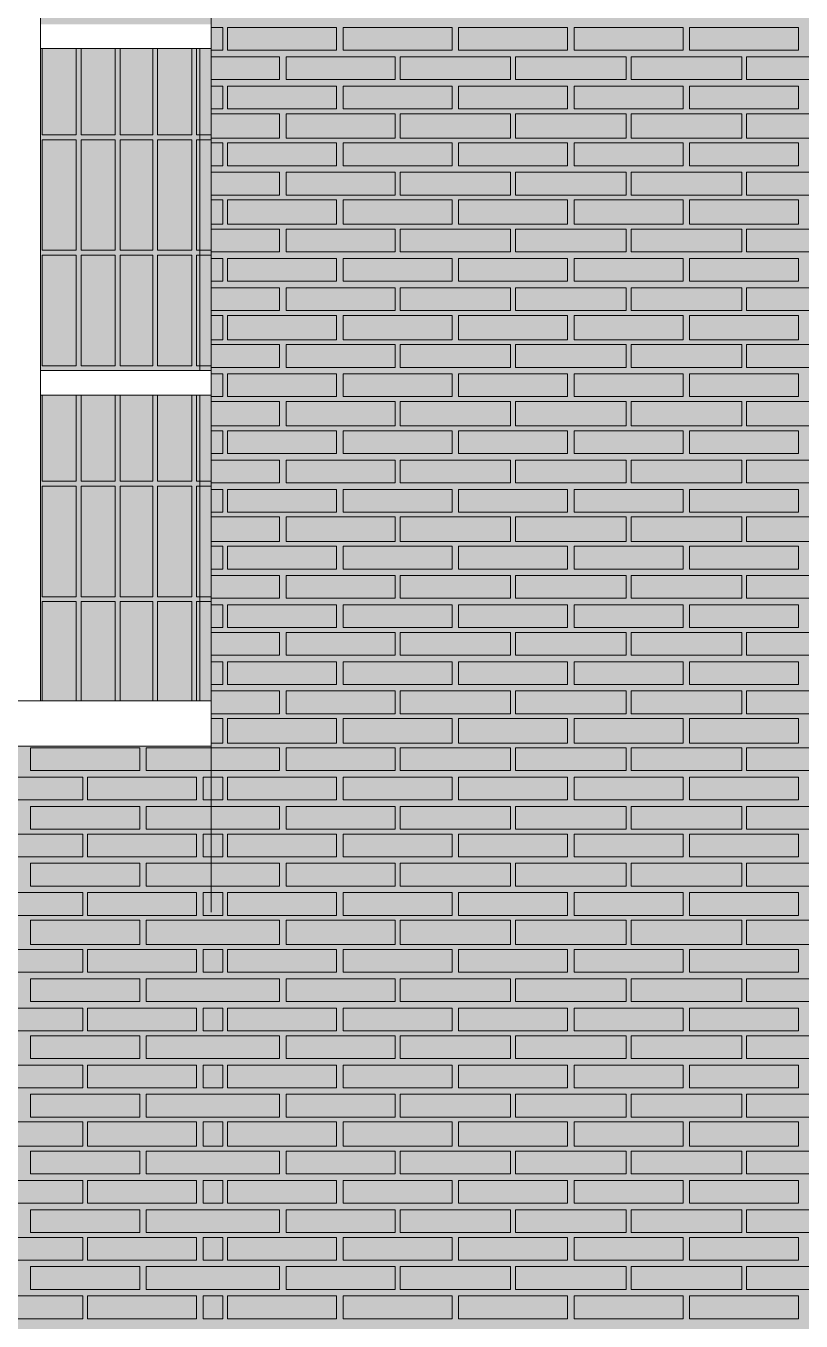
# Model space of a CAD drawing. Header units: millimetres. Extents: x -28928 to 100580, y -22867 to 36490.
# Drawn here: x 55282 to 57297, y -40 to 3330 of the extents above; entities that cross this region are included whole.
import ezdxf

# ---------------------------------------------------------------- set-up
doc = ezdxf.new("R2010")
doc.units = ezdxf.units.MM
doc.layers.add('PDF _Геометрия', color=7, linetype='Continuous', true_color=0x8f8e8d)
doc.layers.add('PDF _Сплошная заливка', color=7, linetype='Continuous', true_color=0xffffff)

msp = doc.modelspace()

# ---------------------------------------------------------------- hatches: boundary and pattern name
at = {"layer": 'PDF _Сплошная заливка', "true_color": 0xdcd6cf, "transparency": 33554559}
h = msp.add_hatch(color=254, dxfattribs=at)
h.paths.add_polyline_path([(29617.6, 1544.1), (29617.6, 9028.4), (29486.4, 9028.4), (29486.4, 1544.1)])
h.paths.add_polyline_path([(47137.2, -1464), (47137.2, -4713.2), (55763.7, -4713.2), (55763.7, 1455.3), (29617.6, 1455.3), (29617.6, 1523), (29486.4, 1523), (29486.4, -4713.2), (45263, -4713.2), (45263, -1464)])
at = {"layer": 'PDF _Сплошная заливка', "true_color": 0xffb53f, "transparency": 33554559}
h = msp.add_hatch(color=40, dxfattribs=at)
h.paths.add_polyline_path([(54591.8, 8685.7), (54591.8, 8224.5), (54845.7, 8224.5), (54845.7, 8685.7)])
h.paths.add_polyline_path([(54460.7, 3189.9), (54460.7, 2728.7), (54566.4, 2728.7), (54566.4, 3189.9)])
h.paths.add_polyline_path([(54875.3, 3689.1), (54875.3, 3228), (55243.4, 3228), (55243.4, 3689.1)])
h.paths.add_polyline_path([(54875.3, 3189.9), (54875.3, 2728.7), (55243.4, 2728.7), (55243.4, 3189.9)])
h.paths.add_polyline_path([(54460.7, 3689.1), (54460.7, 3228), (54566.4, 3228), (54566.4, 3689.1)])
h.paths.add_polyline_path([(43706.1, 2161.8), (43706.1, 2144.9), (44006.4, 2144.9), (44006.4, 2161.8)])
h.paths.add_polyline_path([(54875.3, 4188.4), (54875.3, 3727.2), (55243.4, 3727.2), (55243.4, 4188.4)])
h.paths.add_polyline_path([(43706.1, 2094.1), (43706.1, 2081.4), (44006.4, 2081.4), (44006.4, 2094.1)])
h.paths.add_polyline_path([(54460.7, 4188.4), (54460.7, 3727.2), (54566.4, 3727.2), (54566.4, 4188.4)])
h.paths.add_polyline_path([(43706.1, 2034.9), (43706.1, 2022.2), (44006.4, 2022.2), (44006.4, 2034.9)])
h.paths.add_polyline_path([(54591.8, 4687.6), (54591.8, 4226.4), (54845.7, 4226.4), (54845.7, 4687.6)])
h.paths.add_polyline_path([(43706.1, 1971.4), (43706.1, 1963), (44006.4, 1963), (44006.4, 1971.4)])
h.paths.add_polyline_path([(54591.8, 5186.8), (54591.8, 4725.7), (54845.7, 4725.7), (54845.7, 5186.8)])
h.paths.add_polyline_path([(43706.1, 1912.2), (43706.1, 1903.7), (44006.4, 1903.7), (44006.4, 1912.2)])
h.paths.add_polyline_path([(54875.3, 5686), (54875.3, 5224.9), (55243.4, 5224.9), (55243.4, 5686)])
h.paths.add_polyline_path([(43706.1, 1853), (43706.1, 1844.5), (44006.4, 1844.5), (44006.4, 1853)])
h.paths.add_polyline_path([(54460.7, 5686), (54460.7, 5224.9), (54566.4, 5224.9), (54566.4, 5686)])
h.paths.add_polyline_path([(43706.1, 1793.7), (43706.1, 1785.3), (44006.4, 1785.3), (44006.4, 1793.7)])
h.paths.add_polyline_path([(54875.3, 6185.3), (54875.3, 5728.4), (55243.4, 5728.4), (55243.4, 6185.3)])
h.paths.add_polyline_path([(43490.3, 1793.7), (43490.3, 1785.3), (43613, 1785.3), (43613, 1793.7)])
h.paths.add_polyline_path([(54460.7, 6185.3), (54460.7, 5728.4), (54566.4, 5728.4), (54566.4, 6185.3)])
h.paths.add_polyline_path([(43490.3, 1853), (43490.3, 1844.5), (43613, 1844.5), (43613, 1853)])
h.paths.add_polyline_path([(54591.8, 6684.5), (54591.8, 6227.6), (54845.7, 6227.6), (54845.7, 6684.5)])
h.paths.add_polyline_path([(43490.3, 1912.2), (43490.3, 1903.7), (43613, 1903.7), (43613, 1912.2)])
h.paths.add_polyline_path([(54591.8, 7183.7), (54591.8, 6726.8), (54845.7, 6726.8), (54845.7, 7183.7)])
h.paths.add_polyline_path([(43490.3, 1971.4), (43490.3, 1963), (43613, 1963), (43613, 1971.4)])
h.paths.add_polyline_path([(54875.3, 7687.2), (54875.3, 7226), (55243.4, 7226), (55243.4, 7687.2)])
h.paths.add_polyline_path([(43490.3, 2034.9), (43490.3, 2022.2), (43613, 2022.2), (43613, 2034.9)])
h.paths.add_polyline_path([(54460.7, 7687.2), (54460.7, 7226), (54566.4, 7226), (54566.4, 7687.2)])
h.paths.add_polyline_path([(43490.3, 2094.1), (43490.3, 2081.4), (43613, 2081.4), (43613, 2094.1)])
h.paths.add_polyline_path([(54875.3, 8186.4), (54875.3, 7725.3), (55243.4, 7725.3), (55243.4, 8186.4)])
h.paths.add_polyline_path([(43490.3, 2161.8), (43490.3, 2144.9), (43613, 2144.9), (43613, 2161.8)])
h.paths.add_polyline_path([(54460.7, 8186.4), (54460.7, 7725.3), (54566.4, 7725.3), (54566.4, 8186.4)])
h.paths.add_polyline_path([(54591.8, 3189.9), (54591.8, 2728.7), (54845.7, 2728.7), (54845.7, 3189.9)])
h.paths.add_polyline_path([(54875.3, 8685.7), (54875.3, 8224.5), (55243.4, 8224.5), (55243.4, 8685.7)])
h.paths.add_polyline_path([(54591.8, 3689.1), (54591.8, 3228), (54845.7, 3228), (54845.7, 3689.1)])
h.paths.add_polyline_path([(54460.7, 8685.7), (54460.7, 8224.5), (54566.4, 8224.5), (54566.4, 8685.7)])
h.paths.add_polyline_path([(54591.8, 4188.4), (54591.8, 3727.2), (54845.7, 3727.2), (54845.7, 4188.4)])
h.paths.add_polyline_path([(55763.7, 8664.5), (55319.5, 8664.5), (55319.5, 7831), (55763.7, 7831)])
h.paths.add_polyline_path([(54875.3, 4687.6), (54875.3, 4226.4), (55243.4, 4226.4), (55243.4, 4687.6)])
h.paths.add_polyline_path([(54845.7, 8723.7), (54845.7, 9028.4), (54591.8, 9028.4), (54591.8, 8723.7)])
h.paths.add_polyline_path([(54460.7, 4687.6), (54460.7, 4226.4), (54566.4, 4226.4), (54566.4, 4687.6)])
h.paths.add_polyline_path([(55319.5, 8728), (55763.7, 8728), (55763.7, 9028.4), (55319.5, 9028.4)])
h.paths.add_polyline_path([(54875.3, 5186.8), (54875.3, 4725.7), (55243.4, 4725.7), (55243.4, 5186.8)])
h.paths.add_polyline_path([(55763.7, 7767.6), (55319.5, 7767.6), (55319.5, 6929.9), (55763.7, 6929.9)])
h.paths.add_polyline_path([(54460.7, 5186.8), (54460.7, 4725.7), (54566.4, 4725.7), (54566.4, 5186.8)])
h.paths.add_polyline_path([(55763.7, 5965.3), (55319.5, 5965.3), (55319.5, 5131.8), (55763.7, 5131.8)])
h.paths.add_polyline_path([(54591.8, 5686), (54591.8, 5224.9), (54845.7, 5224.9), (54845.7, 5686)])
h.paths.add_polyline_path([(44344.9, 1671), (44344.9, 1573.7), (44890.7, 1573.7), (44890.7, 2733), (46265.7, 2733), (46265.7, 2766.8), (48152.6, 2766.8), (48152.6, 2733), (49887.2, 2733), (49887.2, 1573.7), (51287.6, 1573.7), (51287.6, 2733), (53085.7, 2733), (53085.7, 1573.7), (55260.3, 1573.7), (55260.3, 2686.4), (54448, 2686.4), (54448, 9028.4), (34432.2, 9028.4), (34432.2, 1573.7), (35295.3, 1573.7), (35295.3, 2733), (37093.4, 2733), (37093.4, 1573.7), (38493.7, 1573.7), (38493.7, 2733), (40291.8, 2733), (40291.8, 1573.7), (41637.2, 1573.7), (41637.2, 1869.9), (41692.2, 1869.9), (41692.2, 1891), (41578, 1891), (41578, 1908), (41692.2, 1908), (41692.2, 2733), (43490.3, 2733), (43490.3, 2284.5), (43503, 2288.7), (43511.4, 2293), (43524.1, 2297.2), (43541.1, 2305.7), (43553.7, 2309.9), (43570.7, 2318.4), (43583.4, 2322.6), (43600.3, 2331), (43613, 2335.3), (43629.9, 2343.7), (43642.6, 2348), (43659.5, 2356.4), (43672.2, 2360.7), (43680.7, 2364.9), (43693.4, 2369.1), (43710.3, 2377.6), (43723, 2381.8), (43739.9, 2390.3), (43752.6, 2394.5), (43769.5, 2403), (43782.2, 2407.2), (43799.1, 2415.7), (43811.8, 2419.9), (43828.7, 2428.4), (43841.4, 2432.6), (43849.9, 2436.8), (43871.1, 2436.8), (43888, 2428.4), (43900.7, 2424.1), (43917.6, 2415.7), (43930.3, 2411.4), (43947.2, 2403), (43959.9, 2398.7), (43976.8, 2390.3), (43989.5, 2386), (44006.4, 2377.6), (44019.1, 2373.4), (44036.1, 2364.9), (44048.7, 2360.7), (44065.7, 2352.2), (44078.4, 2348), (44095.3, 2339.5), (44108, 2335.3), (44133.4, 2322.6), (44146.1, 2318.4), (44163, 2309.9), (44175.7, 2305.7), (44192.6, 2297.2), (44205.3, 2293), (44222.2, 2284.5), (44234.9, 2280.3), (44251.8, 2271.8), (44264.5, 2267.6), (44281.4, 2259.1), (44294.1, 2254.9), (44311.1, 2246.4), (44323.7, 2242.2), (44340.7, 2233.7), (44353.4, 2229.5), (44378.7, 2216.8), (44378.7, 2161.8), (44099.5, 2161.8), (44099.5, 2144.9), (44294.1, 2144.9), (44340.7, 2098.4), (44099.5, 2094.1), (44099.5, 2081.4), (44298.4, 2081.4), (44340.7, 2039.1), (44099.5, 2034.9), (44099.5, 2022.2), (44294.1, 2022.2), (44340.7, 1975.7), (44099.5, 1971.4), (44099.5, 1963), (44294.1, 1963), (44340.7, 1916.4), (44099.5, 1912.2), (44099.5, 1903.7), (44294.1, 1903.7), (44340.7, 1857.2), (44099.5, 1853), (44099.5, 1844.5), (44294.1, 1844.5), (44340.7, 1798), (44099.5, 1793.7), (44099.5, 1785.3), (44289.9, 1785.3), (44298.4, 1781), (44340.7, 1738.7), (44336.4, 1734.5), (44404.1, 1726), (44404.1, 1671)])
h.paths.add_polyline_path([(54591.8, 6185.3), (54591.8, 5728.4), (54845.7, 5728.4), (54845.7, 6185.3)])
h.paths.add_polyline_path([(55763.7, 4167.2), (55319.5, 4167.2), (55319.5, 3333.7), (55763.7, 3333.7)])
h.paths.add_polyline_path([(54875.3, 6684.5), (54875.3, 6227.6), (55243.4, 6227.6), (55243.4, 6684.5)])
h.paths.add_polyline_path([(55763.7, 3270.3), (55319.5, 3270.3), (55319.5, 2432.6), (55763.7, 2432.6)])
h.paths.add_polyline_path([(54460.7, 6684.5), (54460.7, 6227.6), (54566.4, 6227.6), (54566.4, 6684.5)])
h.paths.add_polyline_path([(55763.7, 2369.1), (55319.5, 2369.1), (55319.5, 1573.7), (55763.7, 1573.7)])
h.paths.add_polyline_path([(54875.3, 7183.7), (54875.3, 6726.8), (55243.4, 6726.8), (55243.4, 7183.7)])
h.paths.add_polyline_path([(55763.7, 5068.4), (55319.5, 5068.4), (55319.5, 4230.7), (55763.7, 4230.7)])
h.paths.add_polyline_path([(54460.7, 7183.7), (54460.7, 6726.8), (54566.4, 6726.8), (54566.4, 7183.7)])
h.paths.add_polyline_path([(55763.7, 6866.4), (55319.5, 6866.4), (55319.5, 6028.7), (55763.7, 6028.7)])
h.paths.add_polyline_path([(54591.8, 7687.2), (54591.8, 7226), (54845.7, 7226), (54845.7, 7687.2)])
h.paths.add_polyline_path([(55243.4, 8723.7), (55243.4, 9028.4), (54875.3, 9028.4), (54875.3, 8723.7)])
h.paths.add_polyline_path([(54591.8, 8186.4), (54591.8, 7725.3), (54845.7, 7725.3), (54845.7, 8186.4)])
h.paths.add_polyline_path([(54566.4, 8723.7), (54566.4, 9028.4), (54460.7, 9028.4), (54460.7, 8723.7)])
at = {"layer": 'PDF _Сплошная заливка', "true_color": 0xdcd6cf, "transparency": 33554559}
msp.add_hatch(color=254, dxfattribs=at).paths.add_polyline_path([(60798.4, -2005.5), (60798.4, -4713.2), (70224.5, -4713.2), (70224.5, -1464), (74070.3, -1464), (74070.3, -4713.2), (82294.9, -4713.2), (82294.9, 9028.4), (55763.7, 9028.4), (55763.7, -4713.2), (56851.1, -4713.2), (56851.1, -1464), (58251.4, -1464), (58251.4, -4713.2), (59499.5, -4713.2), (59499.5, -2005.5)])

# ---------------------------------------------------------------- linework, layer by layer
at = {"layer": 'PDF _Геометрия', "color": 7, "lineweight": 9}
for points in [[(55319.5, 9870.3), (55319.5, 1573.7)], [(55763.7, 1023.7), (55763.7, 9028.4), (55763.7, 1455.3), (55763.7, 1463.7)], [(55319.5, 3270.3), (55763.7, 3270.3)], [(55734.1, 3270.3), (55734.1, 2432.6)], [(55319.5, 2432.6), (55763.7, 2432.6), (55763.7, 2733)], [(55763.7, 1700.7), (55763.7, 2369.1), (55319.5, 2369.1)], [(55734.1, 2369.1), (55734.1, 1573.7)], [(55763.7, 1565.3), (55763.7, 1569.5)]]:
    msp.add_lwpolyline(points, dxfattribs=at)
at = {"layer": 'PDF _Геометрия', "lineweight": 9}
for points in [[(55763.7, 3325.3), (55793.4, 3325.3), (55793.4, 3266), (55763.7, 3266)], [(55763.7, 3249.1), (55797.6, 3249.1), (55941.4, 3249.1), (55941.4, 3189.9), (55797.6, 3189.9), (55763.7, 3189.9)], [(55763.7, 3173), (55793.4, 3173), (55793.4, 3113.7), (55763.7, 3113.7)], [(55763.7, 3101), (55797.6, 3101), (55941.4, 3101), (55941.4, 3037.6), (55797.6, 3037.6), (55763.7, 3037.6)], [(55763.7, 3024.9), (55793.4, 3024.9), (55793.4, 2965.7), (55763.7, 2965.7)], [(55763.7, 2948.7), (55797.6, 2948.7), (55941.4, 2948.7), (55941.4, 2889.5), (55797.6, 2889.5), (55763.7, 2889.5)], [(55763.7, 2876.8), (55793.4, 2876.8), (55793.4, 2813.4), (55763.7, 2813.4)], [(55763.7, 2800.7), (55797.6, 2800.7), (55941.4, 2800.7), (55941.4, 2741.4), (55797.6, 2741.4), (55763.7, 2741.4)], [(55763.7, 2724.5), (55793.4, 2724.5), (55793.4, 2665.3), (55763.7, 2665.3)], [(55763.7, 2648.4), (55797.6, 2648.4), (55941.4, 2648.4), (55941.4, 2589.1), (55797.6, 2589.1), (55763.7, 2589.1)], [(55763.7, 2576.4), (55793.4, 2576.4), (55793.4, 2513), (55763.7, 2513)], [(55763.7, 2500.3), (55797.6, 2500.3), (55941.4, 2500.3), (55941.4, 2441), (55797.6, 2441), (55763.7, 2441)], [(55763.7, 2424.1), (55793.4, 2424.1), (55793.4, 2364.9), (55763.7, 2364.9)], [(55763.7, 2352.2), (55797.6, 2352.2), (55941.4, 2352.2), (55941.4, 2288.7), (55797.6, 2288.7), (55763.7, 2288.7)], [(55763.7, 2276), (55793.4, 2276), (55793.4, 2216.8), (55763.7, 2216.8)], [(55763.7, 2199.9), (55797.6, 2199.9), (55941.4, 2199.9), (55941.4, 2140.7), (55797.6, 2140.7), (55763.7, 2140.7)], [(55763.7, 2123.7), (55793.4, 2123.7), (55793.4, 2064.5), (55763.7, 2064.5)], [(55763.7, 2051.8), (55797.6, 2051.8), (55941.4, 2051.8), (55941.4, 1988.4), (55797.6, 1988.4), (55763.7, 1988.4)], [(55763.7, 1975.7), (55793.4, 1975.7), (55793.4, 1916.4), (55763.7, 1916.4)], [(55763.7, 1899.5), (55797.6, 1899.5), (55941.4, 1899.5), (55941.4, 1840.3), (55797.6, 1840.3), (55763.7, 1840.3)], [(55763.7, 1823.4), (55793.4, 1823.4), (55793.4, 1764.1), (55763.7, 1764.1)], [(55763.7, 1751.4), (55797.6, 1751.4), (55941.4, 1751.4), (55941.4, 1692.2), (55797.6, 1692.2), (55763.7, 1692.2)], [(55763.7, 1675.3), (55793.4, 1675.3), (55793.4, 1616), (55763.7, 1616)], [(55763.7, 1599.1), (55797.6, 1599.1), (55941.4, 1599.1), (55941.4, 1539.9), (55797.6, 1539.9), (55763.7, 1539.9)], [(55763.7, 1527.2), (55793.4, 1527.2), (55793.4, 1463.7), (55763.7, 1463.7)]]:
    msp.add_lwpolyline(points, dxfattribs=at)
for points in [[(56089.5, 3325.3), (56089.5, 3266), (55806.1, 3266), (55806.1, 3325.3)], [(56389.9, 3325.3), (56389.9, 3266), (56106.4, 3266), (56106.4, 3325.3)], [(56690.3, 3325.3), (56690.3, 3266), (56406.8, 3266), (56406.8, 3325.3)], [(56990.7, 3325.3), (56990.7, 3266), (56707.2, 3266), (56707.2, 3325.3)], [(57291.1, 3325.3), (57291.1, 3266), (57007.6, 3266), (57007.6, 3325.3)], [(56241.8, 3189.9), (56098, 3189.9), (55958.4, 3189.9), (55958.4, 3249.1), (56098, 3249.1), (56241.8, 3249.1)], [(56542.2, 3189.9), (56398.4, 3189.9), (56254.5, 3189.9), (56254.5, 3249.1), (56398.4, 3249.1), (56542.2, 3249.1)], [(56842.6, 3189.9), (56698.7, 3189.9), (56554.9, 3189.9), (56554.9, 3249.1), (56698.7, 3249.1), (56842.6, 3249.1)], [(57143, 3189.9), (56999.1, 3189.9), (56855.3, 3189.9), (56855.3, 3249.1), (56999.1, 3249.1), (57143, 3249.1)], [(57439.1, 3189.9), (57299.5, 3189.9), (57155.7, 3189.9), (57155.7, 3249.1), (57299.5, 3249.1), (57439.1, 3249.1)], [(56089.5, 3173), (56089.5, 3113.7), (55806.1, 3113.7), (55806.1, 3173)], [(56389.9, 3173), (56389.9, 3113.7), (56106.4, 3113.7), (56106.4, 3173)], [(56690.3, 3173), (56690.3, 3113.7), (56406.8, 3113.7), (56406.8, 3173)], [(56990.7, 3173), (56990.7, 3113.7), (56707.2, 3113.7), (56707.2, 3173)], [(57291.1, 3173), (57291.1, 3113.7), (57007.6, 3113.7), (57007.6, 3173)], [(56241.8, 3037.6), (56098, 3037.6), (55958.4, 3037.6), (55958.4, 3101), (56098, 3101), (56241.8, 3101)], [(56542.2, 3037.6), (56398.4, 3037.6), (56254.5, 3037.6), (56254.5, 3101), (56398.4, 3101), (56542.2, 3101)], [(56842.6, 3037.6), (56698.7, 3037.6), (56554.9, 3037.6), (56554.9, 3101), (56698.7, 3101), (56842.6, 3101)], [(57143, 3037.6), (56999.1, 3037.6), (56855.3, 3037.6), (56855.3, 3101), (56999.1, 3101), (57143, 3101)], [(57439.1, 3037.6), (57299.5, 3037.6), (57155.7, 3037.6), (57155.7, 3101), (57299.5, 3101), (57439.1, 3101)], [(56089.5, 3024.9), (56089.5, 2965.7), (55806.1, 2965.7), (55806.1, 3024.9)], [(56389.9, 3024.9), (56389.9, 2965.7), (56106.4, 2965.7), (56106.4, 3024.9)], [(56690.3, 3024.9), (56690.3, 2965.7), (56406.8, 2965.7), (56406.8, 3024.9)], [(56990.7, 3024.9), (56990.7, 2965.7), (56707.2, 2965.7), (56707.2, 3024.9)], [(57291.1, 3024.9), (57291.1, 2965.7), (57007.6, 2965.7), (57007.6, 3024.9)], [(56241.8, 2889.5), (56098, 2889.5), (55958.4, 2889.5), (55958.4, 2948.7), (56098, 2948.7), (56241.8, 2948.7)], [(56542.2, 2889.5), (56398.4, 2889.5), (56254.5, 2889.5), (56254.5, 2948.7), (56398.4, 2948.7), (56542.2, 2948.7)], [(56842.6, 2889.5), (56698.7, 2889.5), (56554.9, 2889.5), (56554.9, 2948.7), (56698.7, 2948.7), (56842.6, 2948.7)], [(57143, 2889.5), (56999.1, 2889.5), (56855.3, 2889.5), (56855.3, 2948.7), (56999.1, 2948.7), (57143, 2948.7)], [(57439.1, 2889.5), (57299.5, 2889.5), (57155.7, 2889.5), (57155.7, 2948.7), (57299.5, 2948.7), (57439.1, 2948.7)], [(56089.5, 2876.8), (56089.5, 2813.4), (55806.1, 2813.4), (55806.1, 2876.8)], [(56389.9, 2876.8), (56389.9, 2813.4), (56106.4, 2813.4), (56106.4, 2876.8)], [(56690.3, 2876.8), (56690.3, 2813.4), (56406.8, 2813.4), (56406.8, 2876.8)], [(56990.7, 2876.8), (56990.7, 2813.4), (56707.2, 2813.4), (56707.2, 2876.8)], [(57291.1, 2876.8), (57291.1, 2813.4), (57007.6, 2813.4), (57007.6, 2876.8)], [(56241.8, 2741.4), (56098, 2741.4), (55958.4, 2741.4), (55958.4, 2800.7), (56098, 2800.7), (56241.8, 2800.7)], [(56542.2, 2741.4), (56398.4, 2741.4), (56254.5, 2741.4), (56254.5, 2800.7), (56398.4, 2800.7), (56542.2, 2800.7)], [(56842.6, 2741.4), (56698.7, 2741.4), (56554.9, 2741.4), (56554.9, 2800.7), (56698.7, 2800.7), (56842.6, 2800.7)], [(57143, 2741.4), (56999.1, 2741.4), (56855.3, 2741.4), (56855.3, 2800.7), (56999.1, 2800.7), (57143, 2800.7)], [(57439.1, 2741.4), (57299.5, 2741.4), (57155.7, 2741.4), (57155.7, 2800.7), (57299.5, 2800.7), (57439.1, 2800.7)], [(56089.5, 2724.5), (56089.5, 2665.3), (55806.1, 2665.3), (55806.1, 2724.5)], [(56389.9, 2724.5), (56389.9, 2665.3), (56106.4, 2665.3), (56106.4, 2724.5)], [(56690.3, 2724.5), (56690.3, 2665.3), (56406.8, 2665.3), (56406.8, 2724.5)], [(56990.7, 2724.5), (56990.7, 2665.3), (56707.2, 2665.3), (56707.2, 2724.5)], [(57291.1, 2724.5), (57291.1, 2665.3), (57007.6, 2665.3), (57007.6, 2724.5)], [(56241.8, 2589.1), (56098, 2589.1), (55958.4, 2589.1), (55958.4, 2648.4), (56098, 2648.4), (56241.8, 2648.4)], [(56542.2, 2589.1), (56398.4, 2589.1), (56254.5, 2589.1), (56254.5, 2648.4), (56398.4, 2648.4), (56542.2, 2648.4)], [(56842.6, 2589.1), (56698.7, 2589.1), (56554.9, 2589.1), (56554.9, 2648.4), (56698.7, 2648.4), (56842.6, 2648.4)], [(57143, 2589.1), (56999.1, 2589.1), (56855.3, 2589.1), (56855.3, 2648.4), (56999.1, 2648.4), (57143, 2648.4)], [(57439.1, 2589.1), (57299.5, 2589.1), (57155.7, 2589.1), (57155.7, 2648.4), (57299.5, 2648.4), (57439.1, 2648.4)], [(56089.5, 2576.4), (56089.5, 2513), (55806.1, 2513), (55806.1, 2576.4)], [(56389.9, 2576.4), (56389.9, 2513), (56106.4, 2513), (56106.4, 2576.4)], [(56690.3, 2576.4), (56690.3, 2513), (56406.8, 2513), (56406.8, 2576.4)], [(56990.7, 2576.4), (56990.7, 2513), (56707.2, 2513), (56707.2, 2576.4)], [(57291.1, 2576.4), (57291.1, 2513), (57007.6, 2513), (57007.6, 2576.4)], [(56241.8, 2441), (56098, 2441), (55958.4, 2441), (55958.4, 2500.3), (56098, 2500.3), (56241.8, 2500.3)], [(56542.2, 2441), (56398.4, 2441), (56254.5, 2441), (56254.5, 2500.3), (56398.4, 2500.3), (56542.2, 2500.3)], [(56842.6, 2441), (56698.7, 2441), (56554.9, 2441), (56554.9, 2500.3), (56698.7, 2500.3), (56842.6, 2500.3)], [(57143, 2441), (56999.1, 2441), (56855.3, 2441), (56855.3, 2500.3), (56999.1, 2500.3), (57143, 2500.3)], [(57439.1, 2441), (57299.5, 2441), (57155.7, 2441), (57155.7, 2500.3), (57299.5, 2500.3), (57439.1, 2500.3)], [(56089.5, 2424.1), (56089.5, 2364.9), (55806.1, 2364.9), (55806.1, 2424.1)], [(56389.9, 2424.1), (56389.9, 2364.9), (56106.4, 2364.9), (56106.4, 2424.1)], [(56690.3, 2424.1), (56690.3, 2364.9), (56406.8, 2364.9), (56406.8, 2424.1)], [(56990.7, 2424.1), (56990.7, 2364.9), (56707.2, 2364.9), (56707.2, 2424.1)], [(57291.1, 2424.1), (57291.1, 2364.9), (57007.6, 2364.9), (57007.6, 2424.1)], [(56241.8, 2288.7), (56098, 2288.7), (55958.4, 2288.7), (55958.4, 2352.2), (56098, 2352.2), (56241.8, 2352.2)], [(56542.2, 2288.7), (56398.4, 2288.7), (56254.5, 2288.7), (56254.5, 2352.2), (56398.4, 2352.2), (56542.2, 2352.2)], [(56842.6, 2288.7), (56698.7, 2288.7), (56554.9, 2288.7), (56554.9, 2352.2), (56698.7, 2352.2), (56842.6, 2352.2)], [(57143, 2288.7), (56999.1, 2288.7), (56855.3, 2288.7), (56855.3, 2352.2), (56999.1, 2352.2), (57143, 2352.2)], [(57439.1, 2288.7), (57299.5, 2288.7), (57155.7, 2288.7), (57155.7, 2352.2), (57299.5, 2352.2), (57439.1, 2352.2)], [(56089.5, 2276), (56089.5, 2216.8), (55806.1, 2216.8), (55806.1, 2276)], [(56389.9, 2276), (56389.9, 2216.8), (56106.4, 2216.8), (56106.4, 2276)], [(56690.3, 2276), (56690.3, 2216.8), (56406.8, 2216.8), (56406.8, 2276)], [(56990.7, 2276), (56990.7, 2216.8), (56707.2, 2216.8), (56707.2, 2276)], [(57291.1, 2276), (57291.1, 2216.8), (57007.6, 2216.8), (57007.6, 2276)], [(56241.8, 2140.7), (56098, 2140.7), (55958.4, 2140.7), (55958.4, 2199.9), (56098, 2199.9), (56241.8, 2199.9)], [(56542.2, 2140.7), (56398.4, 2140.7), (56254.5, 2140.7), (56254.5, 2199.9), (56398.4, 2199.9), (56542.2, 2199.9)], [(56842.6, 2140.7), (56698.7, 2140.7), (56554.9, 2140.7), (56554.9, 2199.9), (56698.7, 2199.9), (56842.6, 2199.9)], [(57143, 2140.7), (56999.1, 2140.7), (56855.3, 2140.7), (56855.3, 2199.9), (56999.1, 2199.9), (57143, 2199.9)], [(57439.1, 2140.7), (57299.5, 2140.7), (57155.7, 2140.7), (57155.7, 2199.9), (57299.5, 2199.9), (57439.1, 2199.9)], [(56089.5, 2123.7), (56089.5, 2064.5), (55806.1, 2064.5), (55806.1, 2123.7)], [(56389.9, 2123.7), (56389.9, 2064.5), (56106.4, 2064.5), (56106.4, 2123.7)], [(56690.3, 2123.7), (56690.3, 2064.5), (56406.8, 2064.5), (56406.8, 2123.7)], [(56990.7, 2123.7), (56990.7, 2064.5), (56707.2, 2064.5), (56707.2, 2123.7)], [(57291.1, 2123.7), (57291.1, 2064.5), (57007.6, 2064.5), (57007.6, 2123.7)], [(56241.8, 1988.4), (56098, 1988.4), (55958.4, 1988.4), (55958.4, 2051.8), (56098, 2051.8), (56241.8, 2051.8)], [(56542.2, 1988.4), (56398.4, 1988.4), (56254.5, 1988.4), (56254.5, 2051.8), (56398.4, 2051.8), (56542.2, 2051.8)], [(56842.6, 1988.4), (56698.7, 1988.4), (56554.9, 1988.4), (56554.9, 2051.8), (56698.7, 2051.8), (56842.6, 2051.8)], [(57143, 1988.4), (56999.1, 1988.4), (56855.3, 1988.4), (56855.3, 2051.8), (56999.1, 2051.8), (57143, 2051.8)], [(57439.1, 1988.4), (57299.5, 1988.4), (57155.7, 1988.4), (57155.7, 2051.8), (57299.5, 2051.8), (57439.1, 2051.8)], [(56089.5, 1975.7), (56089.5, 1916.4), (55806.1, 1916.4), (55806.1, 1975.7)], [(56389.9, 1975.7), (56389.9, 1916.4), (56106.4, 1916.4), (56106.4, 1975.7)], [(56690.3, 1975.7), (56690.3, 1916.4), (56406.8, 1916.4), (56406.8, 1975.7)], [(56990.7, 1975.7), (56990.7, 1916.4), (56707.2, 1916.4), (56707.2, 1975.7)], [(57291.1, 1975.7), (57291.1, 1916.4), (57007.6, 1916.4), (57007.6, 1975.7)], [(56241.8, 1840.3), (56098, 1840.3), (55958.4, 1840.3), (55958.4, 1899.5), (56098, 1899.5), (56241.8, 1899.5)], [(56542.2, 1840.3), (56398.4, 1840.3), (56254.5, 1840.3), (56254.5, 1899.5), (56398.4, 1899.5), (56542.2, 1899.5)], [(56842.6, 1840.3), (56698.7, 1840.3), (56554.9, 1840.3), (56554.9, 1899.5), (56698.7, 1899.5), (56842.6, 1899.5)], [(57143, 1840.3), (56999.1, 1840.3), (56855.3, 1840.3), (56855.3, 1899.5), (56999.1, 1899.5), (57143, 1899.5)], [(57439.1, 1840.3), (57299.5, 1840.3), (57155.7, 1840.3), (57155.7, 1899.5), (57299.5, 1899.5), (57439.1, 1899.5)], [(56089.5, 1823.4), (56089.5, 1764.1), (55806.1, 1764.1), (55806.1, 1823.4)], [(56389.9, 1823.4), (56389.9, 1764.1), (56106.4, 1764.1), (56106.4, 1823.4)], [(56690.3, 1823.4), (56690.3, 1764.1), (56406.8, 1764.1), (56406.8, 1823.4)], [(56990.7, 1823.4), (56990.7, 1764.1), (56707.2, 1764.1), (56707.2, 1823.4)], [(57291.1, 1823.4), (57291.1, 1764.1), (57007.6, 1764.1), (57007.6, 1823.4)], [(56241.8, 1692.2), (56098, 1692.2), (55958.4, 1692.2), (55958.4, 1751.4), (56098, 1751.4), (56241.8, 1751.4)], [(56542.2, 1692.2), (56398.4, 1692.2), (56254.5, 1692.2), (56254.5, 1751.4), (56398.4, 1751.4), (56542.2, 1751.4)], [(56842.6, 1692.2), (56698.7, 1692.2), (56554.9, 1692.2), (56554.9, 1751.4), (56698.7, 1751.4), (56842.6, 1751.4)], [(57143, 1692.2), (56999.1, 1692.2), (56855.3, 1692.2), (56855.3, 1751.4), (56999.1, 1751.4), (57143, 1751.4)], [(57439.1, 1692.2), (57299.5, 1692.2), (57155.7, 1692.2), (57155.7, 1751.4), (57299.5, 1751.4), (57439.1, 1751.4)], [(56089.5, 1675.3), (56089.5, 1616), (55806.1, 1616), (55806.1, 1675.3)], [(56389.9, 1675.3), (56389.9, 1616), (56106.4, 1616), (56106.4, 1675.3)], [(56690.3, 1675.3), (56690.3, 1616), (56406.8, 1616), (56406.8, 1675.3)], [(56990.7, 1675.3), (56990.7, 1616), (56707.2, 1616), (56707.2, 1675.3)], [(57291.1, 1675.3), (57291.1, 1616), (57007.6, 1616), (57007.6, 1675.3)], [(56241.8, 1539.9), (56098, 1539.9), (55958.4, 1539.9), (55958.4, 1599.1), (56098, 1599.1), (56241.8, 1599.1)], [(56542.2, 1539.9), (56398.4, 1539.9), (56254.5, 1539.9), (56254.5, 1599.1), (56398.4, 1599.1), (56542.2, 1599.1)], [(56842.6, 1539.9), (56698.7, 1539.9), (56554.9, 1539.9), (56554.9, 1599.1), (56698.7, 1599.1), (56842.6, 1599.1)], [(57143, 1539.9), (56999.1, 1539.9), (56855.3, 1539.9), (56855.3, 1599.1), (56999.1, 1599.1), (57143, 1599.1)], [(57439.1, 1539.9), (57299.5, 1539.9), (57155.7, 1539.9), (57155.7, 1599.1), (57299.5, 1599.1), (57439.1, 1599.1)], [(56089.5, 1527.2), (56089.5, 1463.7), (55806.1, 1463.7), (55806.1, 1527.2)], [(56389.9, 1527.2), (56389.9, 1463.7), (56106.4, 1463.7), (56106.4, 1527.2)], [(56690.3, 1527.2), (56690.3, 1463.7), (56406.8, 1463.7), (56406.8, 1527.2)], [(56990.7, 1527.2), (56990.7, 1463.7), (56707.2, 1463.7), (56707.2, 1527.2)], [(57291.1, 1527.2), (57291.1, 1463.7), (57007.6, 1463.7), (57007.6, 1527.2)], [(55577.6, 1391.8), (55433.7, 1391.8), (55294.1, 1391.8), (55294.1, 1451), (55433.7, 1451), (55577.6, 1451)], [(55941.4, 1391.8), (55797.6, 1391.8), (55763.7, 1391.8), (55734.1, 1391.8), (55594.5, 1391.8), (55594.5, 1451), (55734.1, 1451), (55763.7, 1451), (55797.6, 1451), (55941.4, 1451)], [(56241.8, 1391.8), (56098, 1391.8), (55958.4, 1391.8), (55958.4, 1451), (56098, 1451), (56241.8, 1451)], [(56542.2, 1391.8), (56398.4, 1391.8), (56254.5, 1391.8), (56254.5, 1451), (56398.4, 1451), (56542.2, 1451)], [(56842.6, 1391.8), (56698.7, 1391.8), (56554.9, 1391.8), (56554.9, 1451), (56698.7, 1451), (56842.6, 1451)], [(57143, 1391.8), (56999.1, 1391.8), (56855.3, 1391.8), (56855.3, 1451), (56999.1, 1451), (57143, 1451)], [(57439.1, 1391.8), (57299.5, 1391.8), (57155.7, 1391.8), (57155.7, 1451), (57299.5, 1451), (57439.1, 1451)], [(55429.5, 1374.9), (55429.5, 1315.7), (55141.8, 1315.7), (55141.8, 1374.9)], [(55725.7, 1374.9), (55725.7, 1315.7), (55442.2, 1315.7), (55442.2, 1374.9)], [(55742.6, 1315.7), (55742.6, 1374.9), (55763.7, 1374.9), (55793.4, 1374.9), (55793.4, 1315.7), (55763.7, 1315.7)], [(56089.5, 1374.9), (56089.5, 1315.7), (55806.1, 1315.7), (55806.1, 1374.9)], [(56389.9, 1374.9), (56389.9, 1315.7), (56106.4, 1315.7), (56106.4, 1374.9)], [(56690.3, 1374.9), (56690.3, 1315.7), (56406.8, 1315.7), (56406.8, 1374.9)], [(56990.7, 1374.9), (56990.7, 1315.7), (56707.2, 1315.7), (56707.2, 1374.9)], [(57291.1, 1374.9), (57291.1, 1315.7), (57007.6, 1315.7), (57007.6, 1374.9)], [(55577.6, 1239.5), (55433.7, 1239.5), (55294.1, 1239.5), (55294.1, 1298.7), (55433.7, 1298.7), (55577.6, 1298.7)], [(55941.4, 1239.5), (55797.6, 1239.5), (55763.7, 1239.5), (55734.1, 1239.5), (55594.5, 1239.5), (55594.5, 1298.7), (55734.1, 1298.7), (55763.7, 1298.7), (55797.6, 1298.7), (55941.4, 1298.7)], [(56241.8, 1239.5), (56098, 1239.5), (55958.4, 1239.5), (55958.4, 1298.7), (56098, 1298.7), (56241.8, 1298.7)], [(56542.2, 1239.5), (56398.4, 1239.5), (56254.5, 1239.5), (56254.5, 1298.7), (56398.4, 1298.7), (56542.2, 1298.7)], [(56842.6, 1239.5), (56698.7, 1239.5), (56554.9, 1239.5), (56554.9, 1298.7), (56698.7, 1298.7), (56842.6, 1298.7)], [(57143, 1239.5), (56999.1, 1239.5), (56855.3, 1239.5), (56855.3, 1298.7), (56999.1, 1298.7), (57143, 1298.7)], [(57439.1, 1239.5), (57299.5, 1239.5), (57155.7, 1239.5), (57155.7, 1298.7), (57299.5, 1298.7), (57439.1, 1298.7)], [(55429.5, 1226.8), (55429.5, 1167.6), (55141.8, 1167.6), (55141.8, 1226.8)], [(55725.7, 1226.8), (55725.7, 1167.6), (55442.2, 1167.6), (55442.2, 1226.8)], [(55742.6, 1167.6), (55742.6, 1226.8), (55763.7, 1226.8), (55793.4, 1226.8), (55793.4, 1167.6), (55763.7, 1167.6)], [(56089.5, 1226.8), (56089.5, 1167.6), (55806.1, 1167.6), (55806.1, 1226.8)], [(56389.9, 1226.8), (56389.9, 1167.6), (56106.4, 1167.6), (56106.4, 1226.8)], [(56690.3, 1226.8), (56690.3, 1167.6), (56406.8, 1167.6), (56406.8, 1226.8)], [(56990.7, 1226.8), (56990.7, 1167.6), (56707.2, 1167.6), (56707.2, 1226.8)], [(57291.1, 1226.8), (57291.1, 1167.6), (57007.6, 1167.6), (57007.6, 1226.8)], [(55577.6, 1091.4), (55433.7, 1091.4), (55294.1, 1091.4), (55294.1, 1150.7), (55433.7, 1150.7), (55577.6, 1150.7)], [(55941.4, 1091.4), (55797.6, 1091.4), (55763.7, 1091.4), (55734.1, 1091.4), (55594.5, 1091.4), (55594.5, 1150.7), (55734.1, 1150.7), (55763.7, 1150.7), (55797.6, 1150.7), (55941.4, 1150.7)], [(56241.8, 1091.4), (56098, 1091.4), (55958.4, 1091.4), (55958.4, 1150.7), (56098, 1150.7), (56241.8, 1150.7)], [(56542.2, 1091.4), (56398.4, 1091.4), (56254.5, 1091.4), (56254.5, 1150.7), (56398.4, 1150.7), (56542.2, 1150.7)], [(56842.6, 1091.4), (56698.7, 1091.4), (56554.9, 1091.4), (56554.9, 1150.7), (56698.7, 1150.7), (56842.6, 1150.7)], [(57143, 1091.4), (56999.1, 1091.4), (56855.3, 1091.4), (56855.3, 1150.7), (56999.1, 1150.7), (57143, 1150.7)], [(57439.1, 1091.4), (57299.5, 1091.4), (57155.7, 1091.4), (57155.7, 1150.7), (57299.5, 1150.7), (57439.1, 1150.7)], [(55429.5, 1074.5), (55429.5, 1015.3), (55141.8, 1015.3), (55141.8, 1074.5)], [(55725.7, 1074.5), (55725.7, 1015.3), (55442.2, 1015.3), (55442.2, 1074.5)], [(55742.6, 1015.3), (55742.6, 1074.5), (55763.7, 1074.5), (55793.4, 1074.5), (55793.4, 1015.3), (55763.7, 1015.3)], [(56089.5, 1074.5), (56089.5, 1015.3), (55806.1, 1015.3), (55806.1, 1074.5)], [(56389.9, 1074.5), (56389.9, 1015.3), (56106.4, 1015.3), (56106.4, 1074.5)], [(56690.3, 1074.5), (56690.3, 1015.3), (56406.8, 1015.3), (56406.8, 1074.5)], [(56990.7, 1074.5), (56990.7, 1015.3), (56707.2, 1015.3), (56707.2, 1074.5)], [(57291.1, 1074.5), (57291.1, 1015.3), (57007.6, 1015.3), (57007.6, 1074.5)], [(55577.6, 939.1), (55433.7, 939.1), (55294.1, 939.1), (55294.1, 1002.6), (55433.7, 1002.6), (55577.6, 1002.6)], [(55941.4, 939.1), (55797.6, 939.1), (55763.7, 939.1), (55734.1, 939.1), (55594.5, 939.1), (55594.5, 1002.6), (55734.1, 1002.6), (55763.7, 1002.6), (55797.6, 1002.6), (55941.4, 1002.6)], [(56241.8, 939.1), (56098, 939.1), (55958.4, 939.1), (55958.4, 1002.6), (56098, 1002.6), (56241.8, 1002.6)], [(56542.2, 939.1), (56398.4, 939.1), (56254.5, 939.1), (56254.5, 1002.6), (56398.4, 1002.6), (56542.2, 1002.6)], [(56842.6, 939.1), (56698.7, 939.1), (56554.9, 939.1), (56554.9, 1002.6), (56698.7, 1002.6), (56842.6, 1002.6)], [(57143, 939.1), (56999.1, 939.1), (56855.3, 939.1), (56855.3, 1002.6), (56999.1, 1002.6), (57143, 1002.6)], [(57439.1, 939.1), (57299.5, 939.1), (57155.7, 939.1), (57155.7, 1002.6), (57299.5, 1002.6), (57439.1, 1002.6)], [(55429.5, 926.4), (55429.5, 867.2), (55141.8, 867.2), (55141.8, 926.4)], [(55725.7, 926.4), (55725.7, 867.2), (55442.2, 867.2), (55442.2, 926.4)], [(55742.6, 867.2), (55742.6, 926.4), (55763.7, 926.4), (55793.4, 926.4), (55793.4, 867.2), (55763.7, 867.2)], [(56089.5, 926.4), (56089.5, 867.2), (55806.1, 867.2), (55806.1, 926.4)], [(56389.9, 926.4), (56389.9, 867.2), (56106.4, 867.2), (56106.4, 926.4)], [(56690.3, 926.4), (56690.3, 867.2), (56406.8, 867.2), (56406.8, 926.4)], [(56990.7, 926.4), (56990.7, 867.2), (56707.2, 867.2), (56707.2, 926.4)], [(57291.1, 926.4), (57291.1, 867.2), (57007.6, 867.2), (57007.6, 926.4)], [(55577.6, 791), (55433.7, 791), (55294.1, 791), (55294.1, 850.3), (55433.7, 850.3), (55577.6, 850.3)], [(55941.4, 791), (55797.6, 791), (55763.7, 791), (55734.1, 791), (55594.5, 791), (55594.5, 850.3), (55734.1, 850.3), (55763.7, 850.3), (55797.6, 850.3), (55941.4, 850.3)], [(56241.8, 791), (56098, 791), (55958.4, 791), (55958.4, 850.3), (56098, 850.3), (56241.8, 850.3)], [(56542.2, 791), (56398.4, 791), (56254.5, 791), (56254.5, 850.3), (56398.4, 850.3), (56542.2, 850.3)], [(56842.6, 791), (56698.7, 791), (56554.9, 791), (56554.9, 850.3), (56698.7, 850.3), (56842.6, 850.3)], [(57143, 791), (56999.1, 791), (56855.3, 791), (56855.3, 850.3), (56999.1, 850.3), (57143, 850.3)], [(57439.1, 791), (57299.5, 791), (57155.7, 791), (57155.7, 850.3), (57299.5, 850.3), (57439.1, 850.3)], [(55429.5, 774.1), (55429.5, 714.9), (55141.8, 714.9), (55141.8, 774.1)], [(55725.7, 774.1), (55725.7, 714.9), (55442.2, 714.9), (55442.2, 774.1)], [(55742.6, 714.9), (55742.6, 774.1), (55763.7, 774.1), (55793.4, 774.1), (55793.4, 714.9), (55763.7, 714.9)], [(56089.5, 774.1), (56089.5, 714.9), (55806.1, 714.9), (55806.1, 774.1)], [(56389.9, 774.1), (56389.9, 714.9), (56106.4, 714.9), (56106.4, 774.1)], [(56690.3, 774.1), (56690.3, 714.9), (56406.8, 714.9), (56406.8, 774.1)], [(56990.7, 774.1), (56990.7, 714.9), (56707.2, 714.9), (56707.2, 774.1)], [(57291.1, 774.1), (57291.1, 714.9), (57007.6, 714.9), (57007.6, 774.1)], [(55577.6, 643), (55433.7, 643), (55294.1, 643), (55294.1, 702.2), (55433.7, 702.2), (55577.6, 702.2)], [(55941.4, 643), (55797.6, 643), (55763.7, 643), (55734.1, 643), (55594.5, 643), (55594.5, 702.2), (55734.1, 702.2), (55763.7, 702.2), (55797.6, 702.2), (55941.4, 702.2)], [(56241.8, 643), (56098, 643), (55958.4, 643), (55958.4, 702.2), (56098, 702.2), (56241.8, 702.2)], [(56542.2, 643), (56398.4, 643), (56254.5, 643), (56254.5, 702.2), (56398.4, 702.2), (56542.2, 702.2)], [(56842.6, 643), (56698.7, 643), (56554.9, 643), (56554.9, 702.2), (56698.7, 702.2), (56842.6, 702.2)], [(57143, 643), (56999.1, 643), (56855.3, 643), (56855.3, 702.2), (56999.1, 702.2), (57143, 702.2)], [(57439.1, 643), (57299.5, 643), (57155.7, 643), (57155.7, 702.2), (57299.5, 702.2), (57439.1, 702.2)], [(55429.5, 626), (55429.5, 566.8), (55141.8, 566.8), (55141.8, 626)], [(55725.7, 626), (55725.7, 566.8), (55442.2, 566.8), (55442.2, 626)], [(55742.6, 566.8), (55742.6, 626), (55763.7, 626), (55793.4, 626), (55793.4, 566.8), (55763.7, 566.8)], [(56089.5, 626), (56089.5, 566.8), (55806.1, 566.8), (55806.1, 626)], [(56389.9, 626), (56389.9, 566.8), (56106.4, 566.8), (56106.4, 626)], [(56690.3, 626), (56690.3, 566.8), (56406.8, 566.8), (56406.8, 626)], [(56990.7, 626), (56990.7, 566.8), (56707.2, 566.8), (56707.2, 626)], [(57291.1, 626), (57291.1, 566.8), (57007.6, 566.8), (57007.6, 626)], [(55577.6, 490.7), (55433.7, 490.7), (55294.1, 490.7), (55294.1, 549.9), (55433.7, 549.9), (55577.6, 549.9)], [(55941.4, 490.7), (55797.6, 490.7), (55763.7, 490.7), (55734.1, 490.7), (55594.5, 490.7), (55594.5, 549.9), (55734.1, 549.9), (55763.7, 549.9), (55797.6, 549.9), (55941.4, 549.9)], [(56241.8, 490.7), (56098, 490.7), (55958.4, 490.7), (55958.4, 549.9), (56098, 549.9), (56241.8, 549.9)], [(56542.2, 490.7), (56398.4, 490.7), (56254.5, 490.7), (56254.5, 549.9), (56398.4, 549.9), (56542.2, 549.9)], [(56842.6, 490.7), (56698.7, 490.7), (56554.9, 490.7), (56554.9, 549.9), (56698.7, 549.9), (56842.6, 549.9)], [(57143, 490.7), (56999.1, 490.7), (56855.3, 490.7), (56855.3, 549.9), (56999.1, 549.9), (57143, 549.9)], [(57439.1, 490.7), (57299.5, 490.7), (57155.7, 490.7), (57155.7, 549.9), (57299.5, 549.9), (57439.1, 549.9)], [(55429.5, 478), (55429.5, 414.5), (55141.8, 414.5), (55141.8, 478)], [(55725.7, 478), (55725.7, 414.5), (55442.2, 414.5), (55442.2, 478)], [(55742.6, 414.5), (55742.6, 478), (55763.7, 478), (55793.4, 478), (55793.4, 414.5), (55763.7, 414.5)], [(56089.5, 478), (56089.5, 414.5), (55806.1, 414.5), (55806.1, 478)], [(56389.9, 478), (56389.9, 414.5), (56106.4, 414.5), (56106.4, 478)], [(56690.3, 478), (56690.3, 414.5), (56406.8, 414.5), (56406.8, 478)], [(56990.7, 478), (56990.7, 414.5), (56707.2, 414.5), (56707.2, 478)], [(57291.1, 478), (57291.1, 414.5), (57007.6, 414.5), (57007.6, 478)], [(55577.6, 342.6), (55433.7, 342.6), (55294.1, 342.6), (55294.1, 401.8), (55433.7, 401.8), (55577.6, 401.8)], [(55941.4, 342.6), (55797.6, 342.6), (55763.7, 342.6), (55734.1, 342.6), (55594.5, 342.6), (55594.5, 401.8), (55734.1, 401.8), (55763.7, 401.8), (55797.6, 401.8), (55941.4, 401.8)], [(56241.8, 342.6), (56098, 342.6), (55958.4, 342.6), (55958.4, 401.8), (56098, 401.8), (56241.8, 401.8)], [(56542.2, 342.6), (56398.4, 342.6), (56254.5, 342.6), (56254.5, 401.8), (56398.4, 401.8), (56542.2, 401.8)], [(56842.6, 342.6), (56698.7, 342.6), (56554.9, 342.6), (56554.9, 401.8), (56698.7, 401.8), (56842.6, 401.8)], [(57143, 342.6), (56999.1, 342.6), (56855.3, 342.6), (56855.3, 401.8), (56999.1, 401.8), (57143, 401.8)], [(57439.1, 342.6), (57299.5, 342.6), (57155.7, 342.6), (57155.7, 401.8), (57299.5, 401.8), (57439.1, 401.8)], [(55429.5, 325.7), (55429.5, 266.4), (55141.8, 266.4), (55141.8, 325.7)], [(55725.7, 325.7), (55725.7, 266.4), (55442.2, 266.4), (55442.2, 325.7)], [(55742.6, 266.4), (55742.6, 325.7), (55763.7, 325.7), (55793.4, 325.7), (55793.4, 266.4), (55763.7, 266.4)], [(56089.5, 325.7), (56089.5, 266.4), (55806.1, 266.4), (55806.1, 325.7)], [(56389.9, 325.7), (56389.9, 266.4), (56106.4, 266.4), (56106.4, 325.7)], [(56690.3, 325.7), (56690.3, 266.4), (56406.8, 266.4), (56406.8, 325.7)], [(56990.7, 325.7), (56990.7, 266.4), (56707.2, 266.4), (56707.2, 325.7)], [(57291.1, 325.7), (57291.1, 266.4), (57007.6, 266.4), (57007.6, 325.7)], [(55577.6, 190.3), (55433.7, 190.3), (55294.1, 190.3), (55294.1, 249.5), (55433.7, 249.5), (55577.6, 249.5)], [(55941.4, 190.3), (55797.6, 190.3), (55763.7, 190.3), (55734.1, 190.3), (55594.5, 190.3), (55594.5, 249.5), (55734.1, 249.5), (55763.7, 249.5), (55797.6, 249.5), (55941.4, 249.5)], [(56241.8, 190.3), (56098, 190.3), (55958.4, 190.3), (55958.4, 249.5), (56098, 249.5), (56241.8, 249.5)], [(56542.2, 190.3), (56398.4, 190.3), (56254.5, 190.3), (56254.5, 249.5), (56398.4, 249.5), (56542.2, 249.5)], [(56842.6, 190.3), (56698.7, 190.3), (56554.9, 190.3), (56554.9, 249.5), (56698.7, 249.5), (56842.6, 249.5)], [(57143, 190.3), (56999.1, 190.3), (56855.3, 190.3), (56855.3, 249.5), (56999.1, 249.5), (57143, 249.5)], [(57439.1, 190.3), (57299.5, 190.3), (57155.7, 190.3), (57155.7, 249.5), (57299.5, 249.5), (57439.1, 249.5)], [(55429.5, 177.6), (55429.5, 118.4), (55141.8, 118.4), (55141.8, 177.6)], [(55725.7, 177.6), (55725.7, 118.4), (55442.2, 118.4), (55442.2, 177.6)], [(55742.6, 118.4), (55742.6, 177.6), (55763.7, 177.6), (55793.4, 177.6), (55793.4, 118.4), (55763.7, 118.4)], [(56089.5, 177.6), (56089.5, 118.4), (55806.1, 118.4), (55806.1, 177.6)], [(56389.9, 177.6), (56389.9, 118.4), (56106.4, 118.4), (56106.4, 177.6)], [(56690.3, 177.6), (56690.3, 118.4), (56406.8, 118.4), (56406.8, 177.6)], [(56990.7, 177.6), (56990.7, 118.4), (56707.2, 118.4), (56707.2, 177.6)], [(57291.1, 177.6), (57291.1, 118.4), (57007.6, 118.4), (57007.6, 177.6)], [(55577.6, 42.2), (55433.7, 42.2), (55294.1, 42.2), (55294.1, 101.4), (55433.7, 101.4), (55577.6, 101.4)], [(55941.4, 42.2), (55797.6, 42.2), (55763.7, 42.2), (55734.1, 42.2), (55594.5, 42.2), (55594.5, 101.4), (55734.1, 101.4), (55763.7, 101.4), (55797.6, 101.4), (55941.4, 101.4)], [(56241.8, 42.2), (56098, 42.2), (55958.4, 42.2), (55958.4, 101.4), (56098, 101.4), (56241.8, 101.4)], [(56542.2, 42.2), (56398.4, 42.2), (56254.5, 42.2), (56254.5, 101.4), (56398.4, 101.4), (56542.2, 101.4)], [(56842.6, 42.2), (56698.7, 42.2), (56554.9, 42.2), (56554.9, 101.4), (56698.7, 101.4), (56842.6, 101.4)], [(57143, 42.2), (56999.1, 42.2), (56855.3, 42.2), (56855.3, 101.4), (56999.1, 101.4), (57143, 101.4)], [(57439.1, 42.2), (57299.5, 42.2), (57155.7, 42.2), (57155.7, 101.4), (57299.5, 101.4), (57439.1, 101.4)], [(55429.5, 25.3), (55429.5, -34), (55141.8, -34), (55141.8, 25.3)], [(55725.7, 25.3), (55725.7, -34), (55442.2, -34), (55442.2, 25.3)], [(55742.6, -34), (55742.6, 25.3), (55763.7, 25.3), (55793.4, 25.3), (55793.4, -34), (55763.7, -34)], [(56089.5, 25.3), (56089.5, -34), (55806.1, -34), (55806.1, 25.3)], [(56389.9, 25.3), (56389.9, -34), (56106.4, -34), (56106.4, 25.3)], [(56690.3, 25.3), (56690.3, -34), (56406.8, -34), (56406.8, 25.3)], [(56990.7, 25.3), (56990.7, -34), (56707.2, -34), (56707.2, 25.3)], [(57291.1, 25.3), (57291.1, -34), (57007.6, -34), (57007.6, 25.3)]]:
    msp.add_lwpolyline(points, close=True, dxfattribs=at)
at = {"layer": 'PDF _Геометрия', "color": 253, "lineweight": 9, "true_color": 0xaea391}
for points in [[(55323.7, 3270.3), (55323.7, 3046), (55412.6, 3046), (55412.6, 3270.3)], [(55425.3, 3270.3), (55425.3, 3046), (55514.1, 3046), (55514.1, 3270.3)], [(55526.8, 3270.3), (55526.8, 3046), (55611.4, 3046), (55611.4, 3270.3)], [(55624.1, 3270.3), (55624.1, 3046), (55713, 3046), (55713, 3270.3)], [(55763.7, 3046), (55725.7, 3046), (55725.7, 3270.3)], [(55763.7, 2745.7), (55725.7, 2745.7), (55725.7, 3033.4), (55763.7, 3033.4)], [(55763.7, 2445.3), (55725.7, 2445.3), (55725.7, 2733), (55763.7, 2733)], [(55412.6, 2432.6), (55323.7, 2432.6)], [(55514.1, 2432.6), (55425.3, 2432.6)], [(55611.4, 2432.6), (55526.8, 2432.6)], [(55713, 2432.6), (55624.1, 2432.6)], [(55763.7, 2432.6), (55725.7, 2432.6)], [(55323.7, 2369.1), (55323.7, 2144.9), (55412.6, 2144.9), (55412.6, 2369.1)], [(55425.3, 2369.1), (55425.3, 2144.9), (55514.1, 2144.9), (55514.1, 2369.1)], [(55526.8, 2369.1), (55526.8, 2144.9), (55611.4, 2144.9), (55611.4, 2369.1)], [(55624.1, 2369.1), (55624.1, 2144.9), (55713, 2144.9), (55713, 2369.1)], [(55763.7, 2144.9), (55725.7, 2144.9), (55725.7, 2369.1)], [(55763.7, 1844.5), (55725.7, 1844.5), (55725.7, 2132.2), (55763.7, 2132.2)], [(55412.6, 1573.7), (55412.6, 1831.8), (55323.7, 1831.8), (55323.7, 1573.7)], [(55514.1, 1573.7), (55514.1, 1831.8), (55425.3, 1831.8), (55425.3, 1573.7)], [(55611.4, 1573.7), (55611.4, 1831.8), (55526.8, 1831.8), (55526.8, 1573.7)], [(55713, 1573.7), (55713, 1831.8), (55624.1, 1831.8), (55624.1, 1573.7)], [(55725.7, 1573.7), (55725.7, 1831.8), (55763.7, 1831.8)]]:
    msp.add_lwpolyline(points, dxfattribs=at)
for points in [[(55323.7, 3033.4), (55323.7, 2745.7), (55412.6, 2745.7), (55412.6, 3033.4)], [(55425.3, 3033.4), (55425.3, 2745.7), (55514.1, 2745.7), (55514.1, 3033.4)], [(55526.8, 3033.4), (55526.8, 2745.7), (55611.4, 2745.7), (55611.4, 3033.4)], [(55624.1, 3033.4), (55624.1, 2745.7), (55713, 2745.7), (55713, 3033.4)], [(55323.7, 2733), (55323.7, 2445.3), (55412.6, 2445.3), (55412.6, 2733)], [(55425.3, 2733), (55425.3, 2445.3), (55514.1, 2445.3), (55514.1, 2733)], [(55526.8, 2733), (55526.8, 2445.3), (55611.4, 2445.3), (55611.4, 2733)], [(55624.1, 2733), (55624.1, 2445.3), (55713, 2445.3), (55713, 2733)], [(55323.7, 2132.2), (55323.7, 1844.5), (55412.6, 1844.5), (55412.6, 2132.2)], [(55425.3, 2132.2), (55425.3, 1844.5), (55514.1, 1844.5), (55514.1, 2132.2)], [(55526.8, 2132.2), (55526.8, 1844.5), (55611.4, 1844.5), (55611.4, 2132.2)], [(55624.1, 2132.2), (55624.1, 1844.5), (55713, 1844.5), (55713, 2132.2)]]:
    msp.add_lwpolyline(points, close=True, dxfattribs=at)
at = {"layer": 'PDF _Геометрия', "color": 7, "lineweight": 9}
msp.add_lwpolyline([(55763.7, 1573.7), (55763.7, 1455.3), (29621.8, 1455.3), (29621.8, 1573.7)], close=True, dxfattribs=at)

doc.saveas('drawing.dxf')
